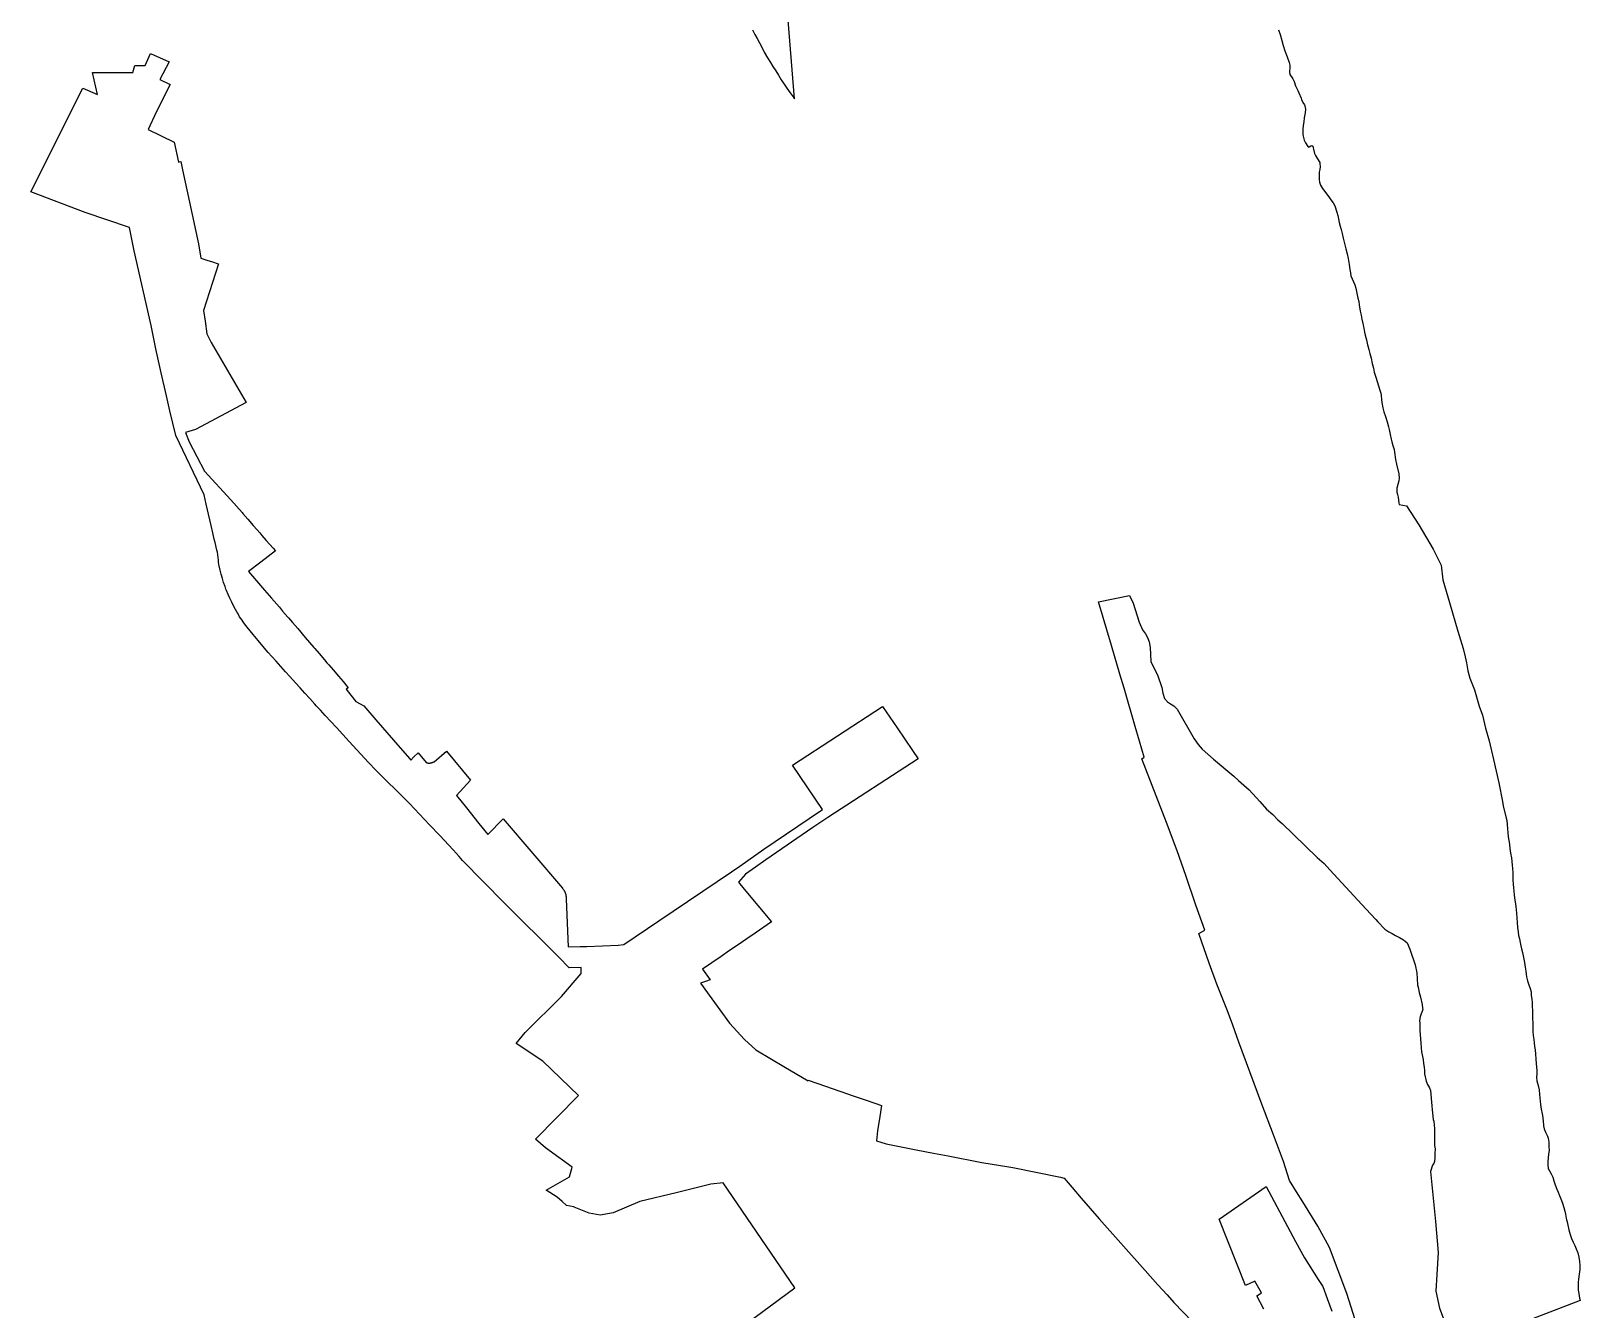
# Model space of a CAD drawing. Header units: inches. Extents: x 11258954 to 11313122, y 3645444 to 3695200.
# Drawn here: x 11292846 to 11297567, y 3676593 to 3680489 of the extents above; entities that cross this region are included whole.
import ezdxf

# ---------------------------------------------------------------- set-up
doc = ezdxf.new("R2010")
doc.units = ezdxf.units.IN
doc.header["$MEASUREMENT"] = 0
for name, color, linetype in [('CorporateLimit', 22, 'Continuous'), ('EnterpriseZone', 103, 'Continuous'), ('VotingPrecinct', 233, 'Continuous'), ('Ward', 133, 'Continuous')]:
    doc.layers.add(name, color=color, linetype=linetype)

msp = doc.modelspace()

# ---------------------------------------------------------------- linework, layer by layer
at = {"layer": 'CorporateLimit'}
for points in [[(11295045, 3680492.75, 0), (11295052, 3680478.75, 0), (11295059, 3680466, 0), (11295066, 3680453.5, 0), (11295073, 3680440.5, 0), (11295081, 3680424.75, 0), (11295091, 3680408, 0), (11295100, 3680393.5, 0), (11295107, 3680381.25, 0), (11295116, 3680367.75, 0), (11295124, 3680354.25, 0), (11295132, 3680340.75, 0), (11295141, 3680327.25, 0), (11295150, 3680314.75, 0), (11295160, 3680300.5, 0), (11295168.999, 3680288.2905, 0), (11295172.9685, 3680282.901, 0), (11295147, 3680612, 0)], [(11296648, 3680492.75, 0), (11296653, 3680478.25, 0), (11296658, 3680460.75, 0), (11296662, 3680445, 0), (11296667, 3680429, 0), (11296674, 3680410.5, 0), (11296681, 3680393.25, 0), (11296683, 3680385, 0), (11296683, 3680377.75, 0), (11296682, 3680363.5, 0), (11296683, 3680356.5, 0), (11296692, 3680343.5, 0), (11296696, 3680335.25, 0), (11296700, 3680322, 0), (11296707, 3680308.25, 0), (11296710, 3680300.75, 0), (11296717, 3680284.5, 0), (11296718.5995, 3680280.3405, 0), (11296722, 3680271.5, 0), (11296727, 3680264.5, 0), (11296728, 3680261.5, 0), (11296730, 3680251, 0), (11296729, 3680240, 0), (11296726, 3680224.75, 0), (11296725, 3680212.25, 0), (11296724, 3680207, 0), (11296722, 3680192.25, 0), (11296722, 3680186.25, 0), (11296722, 3680173.75, 0), (11296723, 3680168.25, 0), (11296726, 3680156.25, 0), (11296730, 3680148.5, 0), (11296737, 3680137.25, 0), (11296739, 3680135.25, 0), (11296742, 3680136, 0), (11296747, 3680139, 0), (11296750, 3680139.75, 0), (11296753, 3680137.75, 0), (11296754, 3680133.5, 0), (11296755, 3680128.75, 0), (11296758, 3680115.5, 0), (11296761, 3680109.5, 0), (11296767, 3680099.25, 0), (11296774, 3680088.5, 0), (11296774, 3680085, 0), (11296774, 3680084.75, 0), (11296775, 3680076.5, 0), (11296774, 3680067.5, 0), (11296772, 3680058.75, 0), (11296772, 3680048, 0), (11296772, 3680036.75, 0), (11296773, 3680028.5, 0), (11296776, 3680019.5, 0), (11296782, 3680009.5, 0), (11296789, 3680000, 0), (11296794, 3679992.5, 0), (11296801, 3679984, 0), (11296808, 3679974.75, 0), (11296815, 3679965.75, 0), (11296820, 3679956, 0), (11296826, 3679937.25, 0), (11296829, 3679926.75, 0), (11296831, 3679916.25, 0), (11296833, 3679906, 0), (11296836, 3679894.75, 0), (11296839, 3679884, 0), (11296842, 3679871.5, 0), (11296845, 3679857.5, 0), (11296849, 3679841.25, 0), (11296853, 3679825, 0), (11296857, 3679810.5, 0), (11296860, 3679795.75, 0), (11296863, 3679777, 0), (11296865, 3679762.5, 0), (11296867, 3679752.5, 0), (11296869, 3679742.75, 0), (11296877, 3679724.5, 0), (11296881, 3679715.25, 0), (11296884, 3679705.5, 0), (11296886, 3679695.5, 0), (11296888, 3679685, 0), (11296890, 3679675.25, 0), (11296893, 3679664.25, 0), (11296894, 3679654.25, 0), (11296897, 3679635, 0), (11296899.615, 3679622.703, 0), (11296901.995, 3679611.091, 0), (11296906.134, 3679593.3575, 0), (11296906.7, 3679587.05, 0), (11296908, 3679583, 0), (11296910.341, 3679571.11, 0), (11296912.45, 3679561.8785, 0), (11296916.029, 3679547.483, 0), (11296919.769, 3679532.5795, 0), (11296920.6015, 3679529.347, 0), (11296923.473, 3679518.19, 0), (11296926.666, 3679505.9415, 0), (11296930.2755, 3679491.6245, 0), (11296933.9745, 3679475.9715, 0), (11296937.178, 3679461.7745, 0), (11296940.1145, 3679449.601, 0), (11296944.502, 3679434.115, 0), (11296948.3625, 3679420.4885, 0), (11296953.289, 3679407.3625, 0), (11296957.1225, 3679394.8265, 0), (11296959.491, 3679384.96, 0), (11296960.496, 3679378.555, 0), (11296962.1615, 3679365.613, 0), (11296963.3185, 3679356.5985, 0), (11296965.7085, 3679340.441, 0), (11296969.4715, 3679328.0295, 0), (11296973.6715, 3679314.3845, 0), (11296978.821, 3679298.293, 0), (11296983.768, 3679282.8325, 0), (11296985.2865, 3679274.964, 0), (11296988.341, 3679258.932, 0), (11296991.763, 3679244.8795, 0), (11296993.641, 3679237.167, 0), (11296996.558, 3679225.5485, 0), (11296999.75, 3679216.58, 0), (11297000.168, 3679213.6645, 0), (11297001.361, 3679205.3475, 0), (11297004.46, 3679183.1225, 0), (11297008.004, 3679168.609, 0), (11297014.5595, 3679139.514, 0), (11297015.7985, 3679125.9325, 0), (11297015.302, 3679118.038, 0), (11297008.94, 3679096.1575, 0), (11297008.3, 3679083.05, 0), (11297010.26, 3679076.329, 0), (11297012.7805, 3679067.813, 0), (11297015.0255, 3679050.0025, 0), (11297016.315, 3679046.139, 0), (11297038.2715, 3679041.552, 0), (11297075.734, 3678984.01, 0), (11297119.3535, 3678910.0445, 0), (11297142.2565, 3678864.999, 0), (11297143.9965, 3678861.341, 0), (11297149.1055, 3678816.285, 0), (11297169.68, 3678747.2245, 0), (11297194.8, 3678660.1, 0), (11297210.3965, 3678606.8215, 0), (11297216.698, 3678581.171, 0), (11297220.8335, 3678563.292, 0), (11297225.366, 3678539.306, 0), (11297231.689, 3678516.4595, 0), (11297244.914, 3678480.7145, 0), (11297259.6, 3678431.05, 0), (11297269.7015, 3678403.3985, 0), (11297279.386, 3678364.264, 0), (11297289.755, 3678325.784, 0), (11297303.278, 3678268.638, 0), (11297319.699, 3678197.6565, 0), (11297330.4285, 3678140.91, 0), (11297333.1555, 3678127.1295, 0), (11297342, 3678089.75, 0), (11297344, 3678082.25, 0), (11297345, 3678071.5, 0), (11297346, 3678056.25, 0), (11297347, 3678045.5, 0), (11297348, 3678032.5, 0), (11297350, 3678021.75, 0), (11297352, 3678010, 0), (11297353, 3677997.25, 0), (11297355, 3677982.5, 0), (11297358, 3677968.5, 0), (11297359, 3677957.75, 0), (11297360, 3677946.5, 0), (11297361, 3677935.75, 0), (11297362, 3677923.75, 0), (11297362, 3677911.75, 0), (11297362, 3677900.5, 0), (11297363, 3677888.75, 0), (11297364, 3677877.5, 0), (11297365, 3677867.25, 0), (11297366, 3677856.5, 0), (11297367, 3677845.5, 0), (11297369, 3677835, 0), (11297371, 3677820.5, 0), (11297372, 3677810.5, 0), (11297373, 3677800.5, 0), (11297374, 3677785.75, 0), (11297375, 3677771.75, 0), (11297376, 3677756.75, 0), (11297378, 3677742.75, 0), (11297380, 3677732.25, 0), (11297383, 3677721.5, 0), (11297385, 3677711, 0), (11297387, 3677700.75, 0), (11297389, 3677691, 0), (11297392, 3677680.5, 0), (11297394, 3677670.25, 0), (11297396, 3677660.25, 0), (11297398, 3677650, 0), (11297400, 3677635.25, 0), (11297402, 3677623.75, 0), (11297403, 3677614.25, 0), (11297404, 3677605.75, 0), (11297407, 3677593.5, 0), (11297411, 3677581.5, 0), (11297415, 3677570.75, 0), (11297418, 3677560.25, 0), (11297418, 3677548.75, 0), (11297420, 3677538.25, 0), (11297421, 3677527.75, 0), (11297421, 3677516.25, 0), (11297422, 3677502.75, 0), (11297422, 3677490, 0), (11297422, 3677478.25, 0), (11297423, 3677465.5, 0), (11297423, 3677452.25, 0), (11297423, 3677439.25, 0), (11297424, 3677426.75, 0), (11297426, 3677415.25, 0), (11297427, 3677404.5, 0), (11297428, 3677393.75, 0), (11297430, 3677383.75, 0), (11297431, 3677370, 0), (11297432, 3677356.25, 0), (11297433, 3677341.25, 0), (11297434, 3677331.25, 0), (11297435, 3677320.75, 0), (11297435, 3677310, 0), (11297434, 3677299.25, 0), (11297435, 3677289.25, 0), (11297439, 3677274.5, 0), (11297442, 3677261.5, 0), (11297444, 3677247.75, 0), (11297445, 3677237.5, 0), (11297446, 3677226.75, 0), (11297447, 3677216.5, 0), (11297449, 3677202.25, 0), (11297452, 3677188.5, 0), (11297454, 3677177.25, 0), (11297455, 3677164.25, 0), (11297455.6625, 3677156.1335, 0), (11297456, 3677152, 0), (11297458, 3677142.25, 0), (11297462, 3677132.25, 0), (11297468, 3677120.25, 0), (11297470, 3677113.75, 0), (11297472, 3677101.5, 0), (11297472, 3677088.75, 0), (11297473, 3677076.25, 0), (11297471, 3677065.25, 0), (11297470, 3677054.25, 0), (11297470, 3677054, 0), (11297469, 3677043.25, 0), (11297469, 3677033, 0), (11297470, 3677021.75, 0), (11297474, 3677014.25, 0), (11297479, 3677005.25, 0), (11297484, 3676995.25, 0), (11297487, 3676984.25, 0), (11297491, 3676971.5, 0), (11297496, 3676958.75, 0), (11297500, 3676949.75, 0), (11297503, 3676941.75, 0), (11297504, 3676939.5, 0), (11297509, 3676929, 0), (11297514, 3676915.75, 0), (11297518, 3676902.75, 0), (11297521, 3676891.75, 0), (11297523, 3676882.25, 0), (11297525, 3676870.25, 0), (11297526, 3676864.75, 0), (11297528, 3676859.25, 0), (11297530, 3676849.25, 0), (11297533, 3676834.75, 0), (11297537, 3676821, 0), (11297541, 3676808.5, 0), (11297546, 3676797.5, 0), (11297551, 3676786.5, 0), (11297555, 3676777, 0), (11297560, 3676765, 0), (11297563, 3676751.75, 0), (11297565, 3676737.75, 0), (11297566, 3676725.75, 0), (11297566, 3676714.25, 0), (11297564, 3676700, 0), (11297562, 3676684.75, 0), (11297561, 3676674.5, 0), (11297561, 3676663.5, 0), (11297561, 3676651.25, 0), (11297563, 3676640.5, 0), (11297565, 3676626, 0), (11297567, 3676619, 0), (11297179, 3676469.5, 0)]]:
    msp.add_polyline3d(points, dxfattribs=at)
at = {"layer": 'EnterpriseZone'}
for points in [[(11294857.563, 3676424.2835, 0), (11295174, 3676658.25, 0), (11294956, 3676978, 0), (11294918, 3676973.5, 0), (11294812.5, 3676947.875, 0), (11294702, 3676920.875, 0), (11294620, 3676887, 0), (11294580.5, 3676879.75, 0), (11294547, 3676885.25, 0), (11294501.448, 3676904.09, 0), (11294500.042, 3676904.697, 0), (11294478.59, 3676909.3055, 0), (11294465.2965, 3676920.73, 0), (11294449.9285, 3676933.937, 0), (11294416, 3676955.75, 0), (11294487.491, 3676996.3355, 0), (11294494.8745, 3677025.621, 0), (11294414.183, 3677085.2195, 0), (11294383.648, 3677111.0565, 0), (11294514.306, 3677244.428, 0), (11294405.7205, 3677348.992, 0), (11294324.5515, 3677402.7475, 0), (11294351.754, 3677435.935, 0), (11294462.3955, 3677545.588, 0), (11294523, 3677615.75, 0), (11294522.3325, 3677634.102, 0), (11294486.401, 3677633.165, 0), (11294454.401, 3677666.165, 0), (11294288.401, 3677831.415, 0), (11294161.401, 3677960.915, 0), (11294151.2525, 3677972.469, 0), (11294133, 3677993.25, 0), (11294092, 3678037, 0), (11294061, 3678069.5, 0), (11294000, 3678134.75, 0), (11293963, 3678170.5, 0), (11293926, 3678206.5, 0), (11293898, 3678234.75, 0), (11293875, 3678259.25, 0), (11293816, 3678323.5, 0), (11293777, 3678365.75, 0), (11293760, 3678384, 0), (11293743, 3678402.5, 0), (11293728, 3678418.5, 0), (11293715, 3678432.25, 0), (11293711, 3678437, 0), (11293696, 3678454, 0), (11293681, 3678470.5, 0), (11293666, 3678487, 0), (11293652, 3678501.75, 0), (11293635, 3678521.25, 0), (11293622, 3678535.5, 0), (11293593, 3678568, 0), (11293580, 3678582.5, 0), (11293569, 3678595, 0), (11293553, 3678614.25, 0), (11293538, 3678631.5, 0), (11293523, 3678650, 0), (11293514, 3678661, 0), (11293505, 3678671.5, 0), (11293497, 3678682.25, 0), (11293493, 3678687.75, 0), (11293490, 3678693, 0), (11293482, 3678703.75, 0), (11293476, 3678714.75, 0), (11293473, 3678719, 0), (11293469, 3678725.75, 0), (11293463, 3678737, 0), (11293458, 3678748.5, 0), (11293452, 3678760.25, 0), (11293447, 3678772, 0), (11293442, 3678784, 0), (11293440, 3678788, 0), (11293438, 3678796, 0), (11293433, 3678808, 0), (11293430, 3678820.5, 0), (11293426, 3678833, 0), (11293423, 3678845.5, 0), (11293421, 3678855.25, 0), (11293420, 3678857.75, 0), (11293418, 3678870.25, 0), (11293417, 3678877.5, 0), (11293416, 3678883, 0), (11293416, 3678884.75, 0), (11293414, 3678900.25, 0), (11293412, 3678906.25, 0), (11293407, 3678930, 0), (11293404, 3678940.5, 0), (11293400, 3678959, 0), (11293395, 3678981.5, 0), (11293391, 3678998.75, 0), (11293380, 3679047, 0), (11293373.4805, 3679074.8705, 0), (11293287.4075, 3679256.265, 0), (11293269.6135, 3679331.8745, 0), (11293259.255, 3679376.7815, 0), (11293243, 3679447.25, 0), (11293227, 3679520, 0), (11293212, 3679591.25, 0), (11293160.0825, 3679818.8155, 0), (11293146, 3679890.75, 0), (11293011, 3679936.25, 0), (11292846, 3679999.25, 0), (11293004, 3680315, 0), (11293049.125, 3680295.594, 0), (11293033.844, 3680363.2255, 0), (11293112.7685, 3680363.08, 0), (11293156, 3680363, 0), (11293163, 3680384.5, 0), (11293194, 3680384.5, 0), (11293210, 3680421, 0), (11293267, 3680395.25, 0), (11293239, 3680341.25, 0), (11293270, 3680326.5, 0), (11293229, 3680243.75, 0), (11293203.317, 3680188.7085, 0), (11293282.124, 3680150.6705, 0), (11293295.2165, 3680089.574, 0), (11293302.5345, 3680091.218, 0), (11293307.9415, 3680065.9835, 0), (11293329.198, 3679967.2295, 0), (11293356.562, 3679840.1005, 0), (11293364, 3679796.5, 0), (11293382, 3679790.5, 0), (11293399, 3679785.5, 0), (11293416, 3679780, 0), (11293418, 3679779.5, 0), (11293372, 3679637.25, 0), (11293377, 3679604.75, 0), (11293382, 3679566.5, 0), (11293395, 3679539.75, 0), (11293502, 3679356.5, 0), (11293347.4875, 3679274.7525, 0), (11293316.8695, 3679265.331, 0), (11293328.045, 3679237.1835, 0), (11293375.155, 3679147.639, 0), (11293455, 3679060, 0), (11293490, 3679021, 0), (11293492, 3679018.5, 0), (11293507, 3679000.75, 0), (11293523, 3678982, 0), (11293535, 3678968.5, 0), (11293543, 3678959.25, 0), (11293550, 3678951, 0), (11293563, 3678936.25, 0), (11293584, 3678913, 0), (11293591, 3678904.5, 0), (11293547, 3678870.5, 0), (11293509, 3678841.5, 0), (11293558, 3678784.5, 0), (11293579, 3678760.75, 0), (11293603, 3678732.5, 0), (11293613, 3678720.75, 0), (11293629, 3678702, 0), (11293631, 3678700, 0), (11293643, 3678685.75, 0), (11293659, 3678667.5, 0), (11293682, 3678640, 0), (11293708, 3678609.75, 0), (11293711, 3678606.75, 0), (11293724, 3678591.5, 0), (11293741, 3678572.25, 0), (11293748, 3678563.5, 0), (11293754, 3678557, 0), (11293767, 3678541.5, 0), (11293783, 3678522.75, 0), (11293797, 3678506.5, 0), (11293813, 3678487.25, 0), (11293807, 3678482.5, 0), (11293821, 3678465, 0), (11293836, 3678445.25, 0), (11293860, 3678432, 0), (11293897, 3678389.25, 0), (11293951, 3678327.5, 0), (11294000, 3678271.5, 0), (11294004, 3678267, 0), (11294013, 3678276.25, 0), (11294026, 3678288.5, 0), (11294050, 3678259.25, 0), (11294051, 3678259, 0), (11294052, 3678258.5, 0), (11294053, 3678258.5, 0), (11294054, 3678258, 0), (11294055, 3678258, 0), (11294056, 3678257.75, 0), (11294058, 3678257.75, 0), (11294059, 3678257.5, 0), (11294060, 3678257.5, 0), (11294061, 3678257.5, 0), (11294062, 3678257.75, 0), (11294063, 3678257.75, 0), (11294064, 3678258, 0), (11294065, 3678258, 0), (11294066, 3678258.25, 0), (11294067, 3678258.5, 0), (11294068, 3678259, 0), (11294069, 3678259.25, 0), (11294070, 3678259.5, 0), (11294071, 3678260, 0), (11294072, 3678260.5, 0), (11294073, 3678260.75, 0), (11294074, 3678261.25, 0), (11294075, 3678261.5, 0), (11294112.1825, 3678293.673, 0), (11294186, 3678205.75, 0), (11294143, 3678158.75, 0), (11294173, 3678121.25, 0), (11294211, 3678073.5, 0), (11294238.8235, 3678040.0545, 0), (11294285.401, 3678087.665, 0), (11294466.401, 3677876.665, 0), (11294466.401, 3677875.665, 0), (11294467.401, 3677874.665, 0), (11294468.401, 3677873.415, 0), (11294469.401, 3677872.165, 0), (11294470.401, 3677870.665, 0), (11294471.401, 3677869.415, 0), (11294471.401, 3677868.165, 0), (11294472.401, 3677867.165, 0), (11294473.401, 3677865.665, 0), (11294473.401, 3677864.415, 0), (11294474.401, 3677863.165, 0), (11294474.401, 3677861.665, 0), (11294475.401, 3677860.415, 0), (11294475.401, 3677859.165, 0), (11294476.401, 3677857.665, 0), (11294476.401, 3677856.165, 0), (11294476.401, 3677854.915, 0), (11294476.401, 3677853.415, 0), (11294476.401, 3677851.915, 0), (11294477.401, 3677850.665, 0), (11294477.401, 3677849.165, 0), (11294477.401, 3677847.665, 0), (11294477.401, 3677846.165, 0), (11294477.401, 3677843.165, 0), (11294483.651, 3677697.3315, 0), (11294520, 3677698.25, 0), (11294539.988, 3677698.971, 0), (11294636, 3677703, 0), (11294653, 3677705, 0), (11294760, 3677776.75, 0), (11294981, 3677926, 0), (11295006, 3677943, 0), (11295080, 3677995.25, 0), (11295217.9185, 3678088.8875, 0), (11295258, 3678116, 0), (11295167, 3678251.5, 0), (11295441, 3678430.25, 0), (11295485.633, 3678364.998, 0), (11295533, 3678295.75, 0), (11295550, 3678271, 0), (11295275, 3678091.5, 0), (11295229, 3678061, 0), (11295086, 3677963, 0), (11295054, 3677940.5, 0), (11295024, 3677919, 0), (11295002.573, 3677894.274, 0), (11295019.921, 3677873.425, 0), (11295102.7795, 3677773.847, 0), (11295052.76, 3677739.141, 0), (11295027.881, 3677722.0745, 0), (11295001.469, 3677703.9575, 0), (11294975.057, 3677685.8395, 0), (11294949, 3677667.5, 0), (11294892.584, 3677629.266, 0), (11294916.0885, 3677597.1385, 0), (11294901.3155, 3677591.6995, 0), (11294886.543, 3677586.2595, 0), (11294920.938, 3677539.238, 0), (11294945.8815, 3677505.658, 0), (11294974.9325, 3677465.234, 0), (11295020.4255, 3677414.5485, 0), (11295054.947, 3677383.2645, 0), (11295103.19, 3677354.828, 0), (11295140.2335, 3677332.993, 0), (11295214.3205, 3677289.3225, 0), (11295214.341, 3677290.5225, 0), (11295267.5445, 3677272.4165, 0), (11295308.119, 3677258.608, 0), (11295314.2155, 3677256.533, 0), (11295352.1775, 3677243.614, 0), (11295394.263, 3677229.155, 0), (11295438.5235, 3677213.948, 0), (11295433.3445, 3677180.7495, 0), (11295426.393, 3677136.1885, 0), (11295422.493, 3677106.443, 0), (11295452.114, 3677097.3345, 0), (11295543.5305, 3677078.981, 0), (11295596.5695, 3677068.839, 0), (11295640.9165, 3677060.316, 0), (11295744.087, 3677039.943, 0), (11295826, 3677026.5, 0), (11295838, 3677024.75, 0), (11295983.4045, 3676995.6935, 0), (11295995.215, 3676992.7545, 0), (11296019, 3676963.5, 0), (11296046.6655, 3676931.8045, 0), (11296101.6945, 3676868.141, 0), (11296241.7485, 3676711.2235, 0), (11296280.77, 3676667.506, 0), (11296308.293, 3676636.544, 0), (11296329.3145, 3676612.896, 0), (11296414.147, 3676524.556, 0)], [(11296889, 3676538.25, 0), (11296856.0845, 3676640.4845, 0), (11296803.7285, 3676781.1345, 0), (11296767.617, 3676846.2555, 0), (11296722, 3676919.75, 0), (11296703.3075, 3676950.476, 0), (11296682, 3676985.5, 0), (11296663.2945, 3677043.2865, 0), (11296632.8715, 3677124.195, 0), (11296597.602, 3677217.777, 0), (11296560.3165, 3677316.0745, 0), (11296527.027, 3677406.3715, 0), (11296508.5525, 3677458.4275, 0), (11296493, 3677502.25, 0), (11296460.428, 3677583.8575, 0), (11296436.689, 3677647.206, 0), (11296405, 3677738.5, 0), (11296424, 3677748.75, 0), (11296396.552, 3677824.434, 0), (11296365.651, 3677914.697, 0), (11296339.465, 3677990.0465, 0), (11296306.811, 3678076.9175, 0), (11296231.9285, 3678270.3165, 0), (11296239.076, 3678275.6985, 0), (11296224.827, 3678324.1395, 0), (11296211.486, 3678369.4925, 0), (11296177.341, 3678485.57, 0), (11296164.558, 3678529.025, 0), (11296138.8145, 3678616.5405, 0), (11296099.8465, 3678749.0155, 0), (11296194, 3678768, 0), (11296205.075, 3678745.439, 0), (11296223, 3678687, 0), (11296234, 3678663.75, 0), (11296243, 3678651.5, 0), (11296249, 3678640, 0), (11296254, 3678627.5, 0), (11296257, 3678609.75, 0), (11296259.4635, 3678566.8085, 0), (11296272, 3678539.5, 0), (11296278.815, 3678527.0115, 0), (11296284.348, 3678511.4195, 0), (11296288.1525, 3678500.2535, 0), (11296292.0905, 3678487.561, 0), (11296295.908, 3678470.913, 0), (11296300.643, 3678454.893, 0), (11296310.04, 3678444.3465, 0), (11296319.2045, 3678438.148, 0), (11296328.888, 3678432.334, 0), (11296338.785, 3678422.343, 0), (11296391.5075, 3678331.128, 0), (11296403, 3678313.75, 0), (11296415.158, 3678300.4385, 0), (11296450.436, 3678269.1695, 0), (11296512.0245, 3678217.5755, 0), (11296526.0785, 3678204.296, 0), (11296558.816, 3678176.2655, 0), (11296591.612, 3678140.602, 0), (11296611.93, 3678117.6185, 0), (11296630.358, 3678101.2755, 0), (11296645.592, 3678084.556, 0), (11296659.558, 3678073.6, 0), (11296729, 3678005, 0), (11296766, 3677970, 0), (11296787, 3677951.75, 0), (11296804.109, 3677932.522, 0), (11296890, 3677839.75, 0), (11296928, 3677798.5, 0), (11296945, 3677781, 0), (11296951, 3677773.25, 0), (11296972, 3677751.5, 0), (11296984, 3677743.5, 0), (11296994.748, 3677738.073, 0), (11297005, 3677732, 0), (11297017, 3677726.25, 0), (11297029, 3677719.25, 0), (11297034, 3677714.75, 0), (11297040, 3677709.25, 0), (11297048, 3677690.75, 0), (11297064.4, 3677642.55, 0), (11297070, 3677617.75, 0), (11297072, 3677581.5, 0), (11297074, 3677574.75, 0), (11297077, 3677558.25, 0), (11297081, 3677544.25, 0), (11297086, 3677522, 0), (11297087, 3677510, 0), (11297088, 3677508.5, 0), (11297087, 3677503.25, 0), (11297083, 3677493.25, 0), (11297080, 3677483.75, 0), (11297078, 3677473.25, 0), (11297079, 3677463.5, 0), (11297079.1125, 3677450.794, 0), (11297079, 3677441.75, 0), (11297080, 3677429.75, 0), (11297082, 3677403.75, 0), (11297083, 3677389.5, 0), (11297084, 3677377.25, 0), (11297089, 3677354.5, 0), (11297090, 3677341.5, 0), (11297092, 3677330.5, 0), (11297093, 3677320.5, 0), (11297093, 3677310, 0), (11297098, 3677288.25, 0), (11297102, 3677277.5, 0), (11297108, 3677267.5, 0), (11297111, 3677259.5, 0), (11297114, 3677224, 0), (11297115, 3677212.75, 0), (11297116, 3677200.5, 0), (11297119.8435, 3677171.3525, 0), (11297121, 3677165.75, 0), (11297122, 3677154, 0), (11297123, 3677143.5, 0), (11297123, 3677131.5, 0), (11297124, 3677120.25, 0), (11297123, 3677108.25, 0), (11297124, 3677098.5, 0), (11297124, 3677092, 0), (11297126, 3677081.75, 0), (11297125, 3677067.75, 0), (11297125, 3677054.25, 0), (11297124, 3677042.75, 0), (11297121, 3677036.5, 0), (11297117.371, 3677032.1145, 0), (11297111.15, 3677013.05, 0), (11297126.8365, 3676859.9495, 0), (11297134.2315, 3676765.918, 0), (11297130.413, 3676698.4195, 0), (11297127.645, 3676648.037, 0), (11297139.0795, 3676595.9035, 0), (11297156.4665, 3676549.8705, 0)], [(11296603, 3676593, 0), (11296582, 3676634, 0), (11296596, 3676643, 0), (11296576, 3676678.25, 0), (11296547, 3676665, 0), (11296467, 3676867.5, 0), (11296610.9, 3676966.85, 0), (11296700.1425, 3676799.3125, 0), (11296727, 3676749.5, 0), (11296769.1065, 3676683.46, 0), (11296783, 3676662, 0), (11296796, 3676625, 0), (11296811, 3676587, 0)]]:
    msp.add_polyline3d(points, dxfattribs=at)
at = {"layer": 'VotingPrecinct'}
for points in [[(11295045, 3680492.75, 0), (11295052, 3680478.75, 0), (11295059, 3680466, 0), (11295066, 3680453.5, 0), (11295073, 3680440.5, 0), (11295081, 3680424.75, 0), (11295091, 3680408, 0), (11295100, 3680393.5, 0), (11295107, 3680381.25, 0), (11295116, 3680367.75, 0), (11295124, 3680354.25, 0), (11295132, 3680340.75, 0), (11295141, 3680327.25, 0), (11295150, 3680314.75, 0), (11295160, 3680300.5, 0), (11295168.999, 3680288.2905, 0), (11295172.9685, 3680282.901, 0), (11295147, 3680612, 0)], [(11296648, 3680492.75, 0), (11296653, 3680478.25, 0), (11296658, 3680460.75, 0), (11296662, 3680445, 0), (11296667, 3680429, 0), (11296674, 3680410.5, 0), (11296681, 3680393.25, 0), (11296683, 3680385, 0), (11296683, 3680377.75, 0), (11296682, 3680363.5, 0), (11296683, 3680356.5, 0), (11296692, 3680343.5, 0), (11296696, 3680335.25, 0), (11296700, 3680322, 0), (11296707, 3680308.25, 0), (11296710, 3680300.75, 0), (11296717, 3680284.5, 0), (11296718.5995, 3680280.3405, 0), (11296722, 3680271.5, 0), (11296727, 3680264.5, 0), (11296728, 3680261.5, 0), (11296730, 3680251, 0), (11296729, 3680240, 0), (11296726, 3680224.75, 0), (11296725, 3680212.25, 0), (11296724, 3680207, 0), (11296722, 3680192.25, 0), (11296722, 3680186.25, 0), (11296722, 3680173.75, 0), (11296723, 3680168.25, 0), (11296726, 3680156.25, 0), (11296730, 3680148.5, 0), (11296737, 3680137.25, 0), (11296739, 3680135.25, 0), (11296742, 3680136, 0), (11296747, 3680139, 0), (11296750, 3680139.75, 0), (11296753, 3680137.75, 0), (11296754, 3680133.5, 0), (11296755, 3680128.75, 0), (11296758, 3680115.5, 0), (11296761, 3680109.5, 0), (11296767, 3680099.25, 0), (11296774, 3680088.5, 0), (11296774, 3680085, 0), (11296774, 3680084.75, 0), (11296775, 3680076.5, 0), (11296774, 3680067.5, 0), (11296772, 3680058.75, 0), (11296772, 3680048, 0), (11296772, 3680036.75, 0), (11296773, 3680028.5, 0), (11296776, 3680019.5, 0), (11296782, 3680009.5, 0), (11296789, 3680000, 0), (11296794, 3679992.5, 0), (11296801, 3679984, 0), (11296808, 3679974.75, 0), (11296815, 3679965.75, 0), (11296820, 3679956, 0), (11296826, 3679937.25, 0), (11296829, 3679926.75, 0), (11296831, 3679916.25, 0), (11296833, 3679906, 0), (11296836, 3679894.75, 0), (11296839, 3679884, 0), (11296842, 3679871.5, 0), (11296845, 3679857.5, 0), (11296849, 3679841.25, 0), (11296853, 3679825, 0), (11296857, 3679810.5, 0), (11296860, 3679795.75, 0), (11296863, 3679777, 0), (11296865, 3679762.5, 0), (11296867, 3679752.5, 0), (11296869, 3679742.75, 0), (11296877, 3679724.5, 0), (11296881, 3679715.25, 0), (11296884, 3679705.5, 0), (11296886, 3679695.5, 0), (11296888, 3679685, 0), (11296890, 3679675.25, 0), (11296893, 3679664.25, 0), (11296894, 3679654.25, 0), (11296897, 3679635, 0), (11296899.615, 3679622.703, 0), (11296901.995, 3679611.091, 0), (11296906.134, 3679593.3575, 0), (11296906.7, 3679587.05, 0), (11296908, 3679583, 0), (11296910.341, 3679571.11, 0), (11296912.45, 3679561.8785, 0), (11296916.029, 3679547.483, 0), (11296919.769, 3679532.5795, 0), (11296920.6015, 3679529.347, 0), (11296923.473, 3679518.19, 0), (11296926.666, 3679505.9415, 0), (11296930.2755, 3679491.6245, 0), (11296933.9745, 3679475.9715, 0), (11296937.178, 3679461.7745, 0), (11296940.1145, 3679449.601, 0), (11296944.502, 3679434.115, 0), (11296948.3625, 3679420.4885, 0), (11296953.289, 3679407.3625, 0), (11296957.1225, 3679394.8265, 0), (11296959.491, 3679384.96, 0), (11296960.496, 3679378.555, 0), (11296962.1615, 3679365.613, 0), (11296963.3185, 3679356.5985, 0), (11296965.7085, 3679340.441, 0), (11296969.4715, 3679328.0295, 0), (11296973.6715, 3679314.3845, 0), (11296978.821, 3679298.293, 0), (11296983.768, 3679282.8325, 0), (11296985.2865, 3679274.964, 0), (11296988.341, 3679258.932, 0), (11296991.763, 3679244.8795, 0), (11296993.641, 3679237.167, 0), (11296996.558, 3679225.5485, 0), (11296999.75, 3679216.58, 0), (11297000.168, 3679213.6645, 0), (11297001.361, 3679205.3475, 0), (11297004.46, 3679183.1225, 0), (11297008.004, 3679168.609, 0), (11297014.5595, 3679139.514, 0), (11297015.7985, 3679125.9325, 0), (11297015.302, 3679118.038, 0), (11297008.94, 3679096.1575, 0), (11297008.3, 3679083.05, 0), (11297010.26, 3679076.329, 0), (11297012.7805, 3679067.813, 0), (11297015.0255, 3679050.0025, 0), (11297016.315, 3679046.139, 0), (11297038.2715, 3679041.552, 0), (11297075.734, 3678984.01, 0), (11297119.3535, 3678910.0445, 0), (11297142.2565, 3678864.999, 0), (11297143.9965, 3678861.341, 0), (11297149.1055, 3678816.285, 0), (11297169.68, 3678747.2245, 0), (11297194.8, 3678660.1, 0), (11297210.3965, 3678606.8215, 0), (11297216.698, 3678581.171, 0), (11297220.8335, 3678563.292, 0), (11297225.366, 3678539.306, 0), (11297231.689, 3678516.4595, 0), (11297244.914, 3678480.7145, 0), (11297259.6, 3678431.05, 0), (11297269.7015, 3678403.3985, 0), (11297279.386, 3678364.264, 0), (11297289.755, 3678325.784, 0), (11297303.278, 3678268.638, 0), (11297319.699, 3678197.6565, 0), (11297330.4285, 3678140.91, 0), (11297333.1555, 3678127.1295, 0), (11297342, 3678089.75, 0), (11297344, 3678082.25, 0), (11297345, 3678071.5, 0), (11297346, 3678056.25, 0), (11297347, 3678045.5, 0), (11297348, 3678032.5, 0), (11297350, 3678021.75, 0), (11297352, 3678010, 0), (11297353, 3677997.25, 0), (11297355, 3677982.5, 0), (11297358, 3677968.5, 0), (11297359, 3677957.75, 0), (11297360, 3677946.5, 0), (11297361, 3677935.75, 0), (11297362, 3677923.75, 0), (11297362, 3677911.75, 0), (11297362, 3677900.5, 0), (11297363, 3677888.75, 0), (11297364, 3677877.5, 0), (11297365, 3677867.25, 0), (11297366, 3677856.5, 0), (11297367, 3677845.5, 0), (11297369, 3677835, 0), (11297371, 3677820.5, 0), (11297372, 3677810.5, 0), (11297373, 3677800.5, 0), (11297374, 3677785.75, 0), (11297375, 3677771.75, 0), (11297376, 3677756.75, 0), (11297378, 3677742.75, 0), (11297380, 3677732.25, 0), (11297383, 3677721.5, 0), (11297385, 3677711, 0), (11297387, 3677700.75, 0), (11297389, 3677691, 0), (11297392, 3677680.5, 0), (11297394, 3677670.25, 0), (11297396, 3677660.25, 0), (11297398, 3677650, 0), (11297400, 3677635.25, 0), (11297402, 3677623.75, 0), (11297403, 3677614.25, 0), (11297404, 3677605.75, 0), (11297407, 3677593.5, 0), (11297411, 3677581.5, 0), (11297415, 3677570.75, 0), (11297418, 3677560.25, 0), (11297418, 3677548.75, 0), (11297420, 3677538.25, 0), (11297421, 3677527.75, 0), (11297421, 3677516.25, 0), (11297422, 3677502.75, 0), (11297422, 3677490, 0), (11297422, 3677478.25, 0), (11297423, 3677465.5, 0), (11297423, 3677452.25, 0), (11297423, 3677439.25, 0), (11297424, 3677426.75, 0), (11297426, 3677415.25, 0), (11297427, 3677404.5, 0), (11297428, 3677393.75, 0), (11297430, 3677383.75, 0), (11297431, 3677370, 0), (11297432, 3677356.25, 0), (11297433, 3677341.25, 0), (11297434, 3677331.25, 0), (11297435, 3677320.75, 0), (11297435, 3677310, 0), (11297434, 3677299.25, 0), (11297435, 3677289.25, 0), (11297439, 3677274.5, 0), (11297442, 3677261.5, 0), (11297444, 3677247.75, 0), (11297445, 3677237.5, 0), (11297446, 3677226.75, 0), (11297447, 3677216.5, 0), (11297449, 3677202.25, 0), (11297452, 3677188.5, 0), (11297454, 3677177.25, 0), (11297455, 3677164.25, 0), (11297455.6625, 3677156.1335, 0), (11297456, 3677152, 0), (11297458, 3677142.25, 0), (11297462, 3677132.25, 0), (11297468, 3677120.25, 0), (11297470, 3677113.75, 0), (11297472, 3677101.5, 0), (11297472, 3677088.75, 0), (11297473, 3677076.25, 0), (11297471, 3677065.25, 0), (11297470, 3677054.25, 0), (11297470, 3677054, 0), (11297469, 3677043.25, 0), (11297469, 3677033, 0), (11297470, 3677021.75, 0), (11297474, 3677014.25, 0), (11297479, 3677005.25, 0), (11297484, 3676995.25, 0), (11297487, 3676984.25, 0), (11297491, 3676971.5, 0), (11297496, 3676958.75, 0), (11297500, 3676949.75, 0), (11297503, 3676941.75, 0), (11297504, 3676939.5, 0), (11297509, 3676929, 0), (11297514, 3676915.75, 0), (11297518, 3676902.75, 0), (11297521, 3676891.75, 0), (11297523, 3676882.25, 0), (11297525, 3676870.25, 0), (11297526, 3676864.75, 0), (11297528, 3676859.25, 0), (11297530, 3676849.25, 0), (11297533, 3676834.75, 0), (11297537, 3676821, 0), (11297541, 3676808.5, 0), (11297546, 3676797.5, 0), (11297551, 3676786.5, 0), (11297555, 3676777, 0), (11297560, 3676765, 0), (11297563, 3676751.75, 0), (11297565, 3676737.75, 0), (11297566, 3676725.75, 0), (11297566, 3676714.25, 0), (11297564, 3676700, 0), (11297562, 3676684.75, 0), (11297561, 3676674.5, 0), (11297561, 3676663.5, 0), (11297561, 3676651.25, 0), (11297563, 3676640.5, 0), (11297565, 3676626, 0), (11297567, 3676619, 0), (11297179, 3676469.5, 0)]]:
    msp.add_polyline3d(points, dxfattribs=at)
at = {"layer": 'Ward'}
for points in [[(11295045, 3680492.75, 0), (11295052, 3680478.75, 0), (11295059, 3680466, 0), (11295066, 3680453.5, 0), (11295073, 3680440.5, 0), (11295081, 3680424.75, 0), (11295091, 3680408, 0), (11295100, 3680393.5, 0), (11295107, 3680381.25, 0), (11295116, 3680367.75, 0), (11295124, 3680354.25, 0), (11295132, 3680340.75, 0), (11295141, 3680327.25, 0), (11295150, 3680314.75, 0), (11295160, 3680300.5, 0), (11295168.999, 3680288.2905, 0), (11295172.9685, 3680282.901, 0), (11295147, 3680612, 0)], [(11296648, 3680492.75, 0), (11296653, 3680478.25, 0), (11296658, 3680460.75, 0), (11296662, 3680445, 0), (11296667, 3680429, 0), (11296674, 3680410.5, 0), (11296681, 3680393.25, 0), (11296683, 3680385, 0), (11296683, 3680377.75, 0), (11296682, 3680363.5, 0), (11296683, 3680356.5, 0), (11296692, 3680343.5, 0), (11296696, 3680335.25, 0), (11296700, 3680322, 0), (11296707, 3680308.25, 0), (11296710, 3680300.75, 0), (11296717, 3680284.5, 0), (11296718.5995, 3680280.3405, 0), (11296722, 3680271.5, 0), (11296727, 3680264.5, 0), (11296728, 3680261.5, 0), (11296730, 3680251, 0), (11296729, 3680240, 0), (11296726, 3680224.75, 0), (11296725, 3680212.25, 0), (11296724, 3680207, 0), (11296722, 3680192.25, 0), (11296722, 3680186.25, 0), (11296722, 3680173.75, 0), (11296723, 3680168.25, 0), (11296726, 3680156.25, 0), (11296730, 3680148.5, 0), (11296737, 3680137.25, 0), (11296739, 3680135.25, 0), (11296742, 3680136, 0), (11296747, 3680139, 0), (11296750, 3680139.75, 0), (11296753, 3680137.75, 0), (11296754, 3680133.5, 0), (11296755, 3680128.75, 0), (11296758, 3680115.5, 0), (11296761, 3680109.5, 0), (11296767, 3680099.25, 0), (11296774, 3680088.5, 0), (11296774, 3680085, 0), (11296774, 3680084.75, 0), (11296775, 3680076.5, 0), (11296774, 3680067.5, 0), (11296772, 3680058.75, 0), (11296772, 3680048, 0), (11296772, 3680036.75, 0), (11296773, 3680028.5, 0), (11296776, 3680019.5, 0), (11296782, 3680009.5, 0), (11296789, 3680000, 0), (11296794, 3679992.5, 0), (11296801, 3679984, 0), (11296808, 3679974.75, 0), (11296815, 3679965.75, 0), (11296820, 3679956, 0), (11296826, 3679937.25, 0), (11296829, 3679926.75, 0), (11296831, 3679916.25, 0), (11296833, 3679906, 0), (11296836, 3679894.75, 0), (11296839, 3679884, 0), (11296842, 3679871.5, 0), (11296845, 3679857.5, 0), (11296849, 3679841.25, 0), (11296853, 3679825, 0), (11296857, 3679810.5, 0), (11296860, 3679795.75, 0), (11296863, 3679777, 0), (11296865, 3679762.5, 0), (11296867, 3679752.5, 0), (11296869, 3679742.75, 0), (11296877, 3679724.5, 0), (11296881, 3679715.25, 0), (11296884, 3679705.5, 0), (11296886, 3679695.5, 0), (11296888, 3679685, 0), (11296890, 3679675.25, 0), (11296893, 3679664.25, 0), (11296894, 3679654.25, 0), (11296897, 3679635, 0), (11296899.615, 3679622.703, 0), (11296901.995, 3679611.091, 0), (11296906.134, 3679593.3575, 0), (11296906.7, 3679587.05, 0), (11296908, 3679583, 0), (11296910.341, 3679571.11, 0), (11296912.45, 3679561.8785, 0), (11296916.029, 3679547.483, 0), (11296919.769, 3679532.5795, 0), (11296920.6015, 3679529.347, 0), (11296923.473, 3679518.19, 0), (11296926.666, 3679505.9415, 0), (11296930.2755, 3679491.6245, 0), (11296933.9745, 3679475.9715, 0), (11296937.178, 3679461.7745, 0), (11296940.1145, 3679449.601, 0), (11296944.502, 3679434.115, 0), (11296948.3625, 3679420.4885, 0), (11296953.289, 3679407.3625, 0), (11296957.1225, 3679394.8265, 0), (11296959.491, 3679384.96, 0), (11296960.496, 3679378.555, 0), (11296962.1615, 3679365.613, 0), (11296963.3185, 3679356.5985, 0), (11296965.7085, 3679340.441, 0), (11296969.4715, 3679328.0295, 0), (11296973.6715, 3679314.3845, 0), (11296978.821, 3679298.293, 0), (11296983.768, 3679282.8325, 0), (11296985.2865, 3679274.964, 0), (11296988.341, 3679258.932, 0), (11296991.763, 3679244.8795, 0), (11296993.641, 3679237.167, 0), (11296996.558, 3679225.5485, 0), (11296999.75, 3679216.58, 0), (11297000.168, 3679213.6645, 0), (11297001.361, 3679205.3475, 0), (11297004.46, 3679183.1225, 0), (11297008.004, 3679168.609, 0), (11297014.5595, 3679139.514, 0), (11297015.7985, 3679125.9325, 0), (11297015.302, 3679118.038, 0), (11297008.94, 3679096.1575, 0), (11297008.3, 3679083.05, 0), (11297010.26, 3679076.329, 0), (11297012.7805, 3679067.813, 0), (11297015.0255, 3679050.0025, 0), (11297016.315, 3679046.139, 0), (11297038.2715, 3679041.552, 0), (11297075.734, 3678984.01, 0), (11297119.3535, 3678910.0445, 0), (11297142.2565, 3678864.999, 0), (11297143.9965, 3678861.341, 0), (11297149.1055, 3678816.285, 0), (11297169.68, 3678747.2245, 0), (11297194.8, 3678660.1, 0), (11297210.3965, 3678606.8215, 0), (11297216.698, 3678581.171, 0), (11297220.8335, 3678563.292, 0), (11297225.366, 3678539.306, 0), (11297231.689, 3678516.4595, 0), (11297244.914, 3678480.7145, 0), (11297259.6, 3678431.05, 0), (11297269.7015, 3678403.3985, 0), (11297279.386, 3678364.264, 0), (11297289.755, 3678325.784, 0), (11297303.278, 3678268.638, 0), (11297319.699, 3678197.6565, 0), (11297330.4285, 3678140.91, 0), (11297333.1555, 3678127.1295, 0), (11297342, 3678089.75, 0), (11297344, 3678082.25, 0), (11297345, 3678071.5, 0), (11297346, 3678056.25, 0), (11297347, 3678045.5, 0), (11297348, 3678032.5, 0), (11297350, 3678021.75, 0), (11297352, 3678010, 0), (11297353, 3677997.25, 0), (11297355, 3677982.5, 0), (11297358, 3677968.5, 0), (11297359, 3677957.75, 0), (11297360, 3677946.5, 0), (11297361, 3677935.75, 0), (11297362, 3677923.75, 0), (11297362, 3677911.75, 0), (11297362, 3677900.5, 0), (11297363, 3677888.75, 0), (11297364, 3677877.5, 0), (11297365, 3677867.25, 0), (11297366, 3677856.5, 0), (11297367, 3677845.5, 0), (11297369, 3677835, 0), (11297371, 3677820.5, 0), (11297372, 3677810.5, 0), (11297373, 3677800.5, 0), (11297374, 3677785.75, 0), (11297375, 3677771.75, 0), (11297376, 3677756.75, 0), (11297378, 3677742.75, 0), (11297380, 3677732.25, 0), (11297383, 3677721.5, 0), (11297385, 3677711, 0), (11297387, 3677700.75, 0), (11297389, 3677691, 0), (11297392, 3677680.5, 0), (11297394, 3677670.25, 0), (11297396, 3677660.25, 0), (11297398, 3677650, 0), (11297400, 3677635.25, 0), (11297402, 3677623.75, 0), (11297403, 3677614.25, 0), (11297404, 3677605.75, 0), (11297407, 3677593.5, 0), (11297411, 3677581.5, 0), (11297415, 3677570.75, 0), (11297418, 3677560.25, 0), (11297418, 3677548.75, 0), (11297420, 3677538.25, 0), (11297421, 3677527.75, 0), (11297421, 3677516.25, 0), (11297422, 3677502.75, 0), (11297422, 3677490, 0), (11297422, 3677478.25, 0), (11297423, 3677465.5, 0), (11297423, 3677452.25, 0), (11297423, 3677439.25, 0), (11297424, 3677426.75, 0), (11297426, 3677415.25, 0), (11297427, 3677404.5, 0), (11297428, 3677393.75, 0), (11297430, 3677383.75, 0), (11297431, 3677370, 0), (11297432, 3677356.25, 0), (11297433, 3677341.25, 0), (11297434, 3677331.25, 0), (11297435, 3677320.75, 0), (11297435, 3677310, 0), (11297434, 3677299.25, 0), (11297435, 3677289.25, 0), (11297439, 3677274.5, 0), (11297442, 3677261.5, 0), (11297444, 3677247.75, 0), (11297445, 3677237.5, 0), (11297446, 3677226.75, 0), (11297447, 3677216.5, 0), (11297449, 3677202.25, 0), (11297452, 3677188.5, 0), (11297454, 3677177.25, 0), (11297455, 3677164.25, 0), (11297455.6625, 3677156.1335, 0), (11297456, 3677152, 0), (11297458, 3677142.25, 0), (11297462, 3677132.25, 0), (11297468, 3677120.25, 0), (11297470, 3677113.75, 0), (11297472, 3677101.5, 0), (11297472, 3677088.75, 0), (11297473, 3677076.25, 0), (11297471, 3677065.25, 0), (11297470, 3677054.25, 0), (11297470, 3677054, 0), (11297469, 3677043.25, 0), (11297469, 3677033, 0), (11297470, 3677021.75, 0), (11297474, 3677014.25, 0), (11297479, 3677005.25, 0), (11297484, 3676995.25, 0), (11297487, 3676984.25, 0), (11297491, 3676971.5, 0), (11297496, 3676958.75, 0), (11297500, 3676949.75, 0), (11297503, 3676941.75, 0), (11297504, 3676939.5, 0), (11297509, 3676929, 0), (11297514, 3676915.75, 0), (11297518, 3676902.75, 0), (11297521, 3676891.75, 0), (11297523, 3676882.25, 0), (11297525, 3676870.25, 0), (11297526, 3676864.75, 0), (11297528, 3676859.25, 0), (11297530, 3676849.25, 0), (11297533, 3676834.75, 0), (11297537, 3676821, 0), (11297541, 3676808.5, 0), (11297546, 3676797.5, 0), (11297551, 3676786.5, 0), (11297555, 3676777, 0), (11297560, 3676765, 0), (11297563, 3676751.75, 0), (11297565, 3676737.75, 0), (11297566, 3676725.75, 0), (11297566, 3676714.25, 0), (11297564, 3676700, 0), (11297562, 3676684.75, 0), (11297561, 3676674.5, 0), (11297561, 3676663.5, 0), (11297561, 3676651.25, 0), (11297563, 3676640.5, 0), (11297565, 3676626, 0), (11297567, 3676619, 0), (11297179, 3676469.5, 0)]]:
    msp.add_polyline3d(points, dxfattribs=at)

doc.saveas('drawing.dxf')
